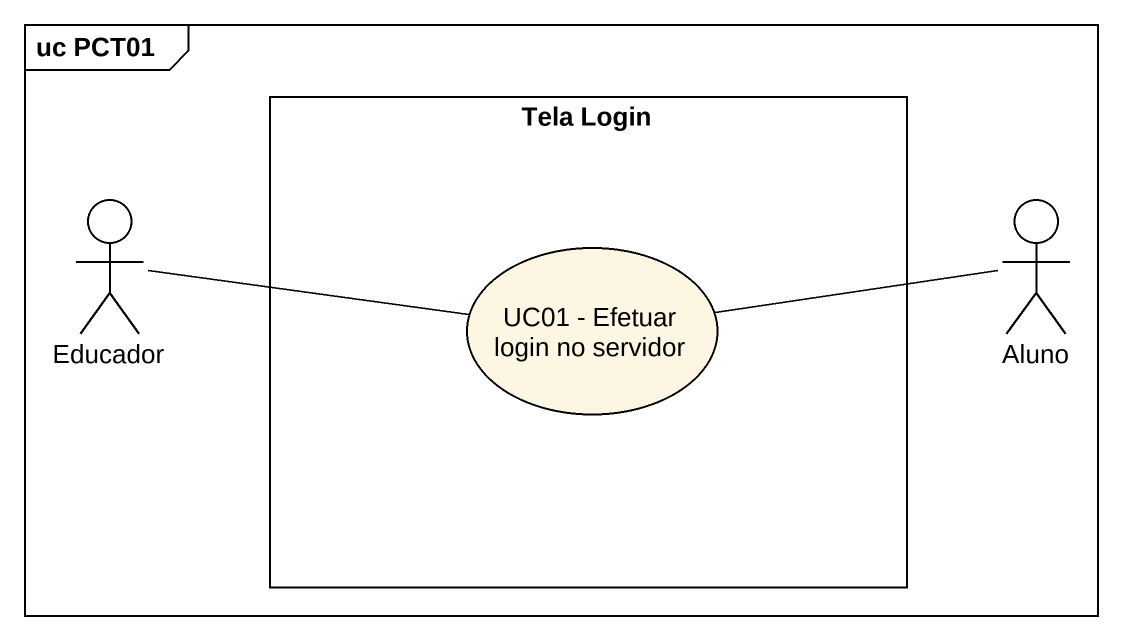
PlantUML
@startuml
mainframe uc PCT01
rectangle "Tela Login" as Tela_Login {
  usecase "UC01 - Efetuar login no servidor" as UC01_Efetuar_login_no
}
actor Educador
actor Aluno
Educador -right- UC01_Efetuar_login_no
Aluno -left- UC01_Efetuar_login_no
@enduml
